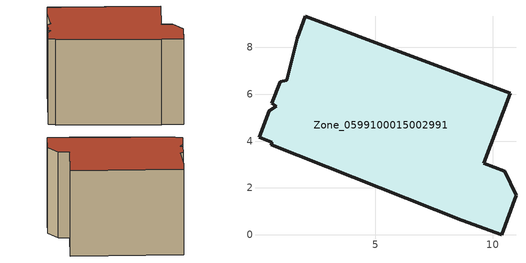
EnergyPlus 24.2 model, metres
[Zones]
Zone_0599100015002991
 floor ground (C_G): 0.47,5.28 0.76,5.48 0.59,5.6 0.94,6.52 1.22,6.59 1.66,8.39 2.02,9.32 10.75,6.04 9.61,3.04 10.51,2.72 10.99,1.69 10.38,0 8.68,0.61 0.55,3.85 0.58,3.95 0.04,4.16 z0.8
 wall outside (C_F): 8.68,0.61 10.38,0 10.99,1.69 10.51,2.72 9.61,3.04 10.75,6.04 2.02,9.32 1.66,8.39 1.22,6.59 0.94,6.52 0.59,5.6 0.76,5.48 0.47,5.28 0.04,4.16 0.58,3.95 0.55,3.85 8.68,0.61 z0.8:8.77
 roof outside (C_R): 0.47,5.28 0.04,4.16 0.58,3.95 0.55,3.85 8.68,0.61 10.38,0 10.99,1.69 10.51,2.72 9.61,3.04 10.75,6.04 2.02,9.32 1.66,8.39 1.22,6.59 0.94,6.52 0.59,5.6 0.76,5.48 z8.77
[BUILDING]
Pand.0599100015002991: North Axis=0; Terrain=City; Loads Convergence Tolerance Value=0.04; Temperature Convergence Tolerance Value=0.4; Solar Distribution=FullExterior; Maximum Number of Warmup Days=25; Minimum Number of Warmup Days=1
[Site:Location]
Rotterdam.The.Hague.AP_ZH_NLD Design_Conditions: Latitude=51.96; Longitude=4.45; Time Zone=1; Elevation=-4.5
[SITE:GROUNDTEMPERATURE:BUILDINGSURFACE]
18, 18, 18, 18, 18, 18, 18, 18, 18, 18, 18, 18
[MATERIAL] Thermal Absorptance=0.9; Solar Absorptance=0.7; Visible Absorptance=0.7
Name | Roughness | Thickness | Conductivity | Density | Specific Heat
G.TI.1965-1974 | MediumSmooth | 0.15 | 0.882353 | 540 | 1210
F.TI.1965-1974 | Rough | 0.3 | 0.697674 | 1920 | 840
R.TI.1965-1974 | MediumRough | 0.2 | 0.232558 | 1500 | 1000
[CONSTRUCTION]
C_G: G.TI.1965-1974
C_F: F.TI.1965-1974
C_R: R.TI.1965-1974
[ZONE]
Zone_0599100015002991: Type=1; Multiplier=1; Ceiling Height=Autocalculate; Volume=Autocalculate; Floor Area=autocalculate; Part of Total Floor Area=Yes
[ZONEINFILTRATION:DESIGNFLOWRATE]
Infil_Zone_0599100015002991: Zone or ZoneList or Space or SpaceList=Zone_0599100015002991; Schedule=AlwaysOn; Design Flow Rate Calculation Method=Flow/Area; Flow Rate per Floor Area=0.003; Constant Term Coefficient=1; Temperature Term Coefficient=0; Velocity Term Coefficient=0; Velocity Squared Term Coefficient=0
[HVACTEMPLATE:ZONE:IDEALLOADSAIRSYSTEM]
Zone_0599100015002991: Maximum Heating Supply Air Temperature=50; Minimum Cooling Supply Air Temperature=13; Maximum Heating Supply Air Humidity Ratio=0.0156; Minimum Cooling Supply Air Humidity Ratio=0.0077; Heating Limit=NoLimit; Cooling Limit=NoLimit; Dehumidification Control Type=ConstantSensibleHeatRatio; Cooling Sensible Heat Ratio=0.7; Dehumidification Setpoint=60; Humidification Control Type=None; Humidification Setpoint=30; Outdoor Air Method=None; Outdoor Air Flow Rate per Person=0.00944; Outdoor Air Flow Rate per Zone Floor Area=0; Outdoor Air Flow Rate per Zone=0; Demand Controlled Ventilation Type=None; Outdoor Air Economizer Type=NoEconomizer; Heat Recovery Type=None; Sensible Heat Recovery Effectiveness=0.7; Latent Heat Recovery Effectiveness=0.65
[ZONECONTROL:THERMOSTAT]
ThermostatControl_Zone_0599100015002991: Zone or ZoneList=Zone_0599100015002991; Control Type Schedule=DualSetpointControlType; Control 1=Thermostat_Zone_0599100015002991; Temperature Difference Between Cutout And Setpoint=0
[THERMOSTATSETPOINT:DUALSETPOINT]
Thermostat_Zone_0599100015002991: Heating Setpoint Temperature Schedule=HeatingSetpoint_Zone_0599100015002991; Cooling Setpoint Temperature Schedule=CoolingSetpoint_Zone_0599100015002991
[SCHEDULE:COMPACT]
HeatingSetpoint_Zone_0599100015002991: Through: 12/31, For: AllDays, Until: 24:00, 21
CoolingSetpoint_Zone_0599100015002991: Through: 12/31, For: AllDays, Until: 24:00, 24
DualSetpointControlType: Through: 12/31, For: AllDays, Until: 24:00, 4
AlwaysOn: Through: 12/31, For: AllDays, Until: 24:00, 1
